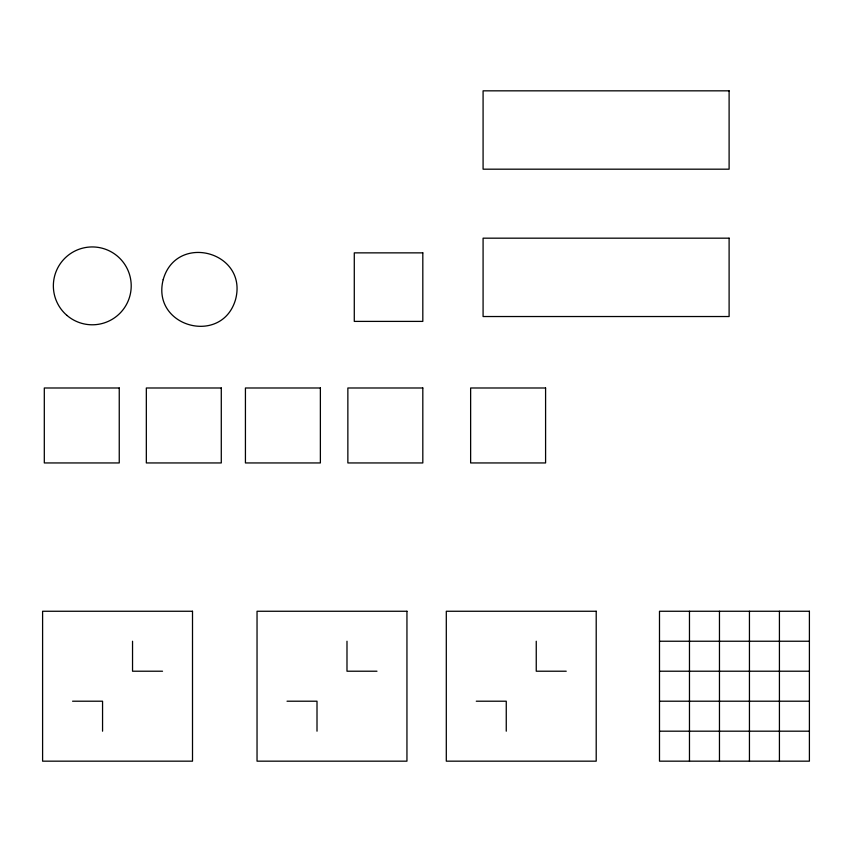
<?xml version="1.0" encoding="UTF-8"?>
<svg xmlns="http://www.w3.org/2000/svg" width="852" height="852" viewBox="0 0 852 852"><rect width="100%" height="100%" fill="white"/><g stroke="black" fill="none" stroke-linecap="round" stroke-linejoin="round"><path stroke-width="1.28" d="M659.491 641.236L809.4 641.236M162.53 671.216L132.539 671.216L132.539 641.236M376.967 671.216L346.988 671.216L346.988 641.236M566.229 671.216L536.249 671.216L536.249 641.236M659.491 671.216L809.4 671.216M72.58 701.207L102.559 701.207L102.559 731.186M287.028 701.207L317.008 701.207L317.008 731.186M476.279 701.207L506.258 701.207L506.258 731.186M659.491 701.207L809.4 701.207M659.491 731.186L809.4 731.186M779.42 611.257L779.42 761.166M749.441 611.257L749.441 761.166M719.461 611.257L719.461 761.166M689.47 611.257L689.47 761.166M163.179 279.669C151.049 327.157 222.436 346.285 235.674 299.095C247.804 251.606 176.417 232.479 163.179 279.669M729.11 90.834L483.084 90.834L483.084 169.186L729.11 169.186L729.11 90.834M729.11 238.177L483.084 238.177L483.084 316.529L729.11 316.529L729.11 238.177M422.816 252.863L354.283 252.863L354.283 321.396L422.816 321.396L422.816 252.863M119.248 387.99L44.304 387.99L44.304 462.945L119.248 462.945L119.248 387.99M221.286 387.99L146.331 387.99L146.331 462.945L221.286 462.945L221.286 387.99M320.373 387.99L245.429 387.99L245.429 462.945L320.373 462.945L320.373 387.99M422.816 387.99L347.861 387.99L347.861 462.945L422.816 462.945L422.816 387.99M545.589 387.99L470.634 387.99L470.634 462.945L545.589 462.945L545.589 387.99M192.509 611.257L42.6 611.257L42.6 761.166L192.509 761.166L192.509 611.257M406.947 611.257L257.038 611.257L257.038 761.166L406.947 761.166L406.947 611.257M596.208 611.257L446.299 611.257L446.299 761.166L596.208 761.166L596.208 611.257M809.4 611.257L659.491 611.257L659.491 761.166L809.4 761.166L809.4 611.257M66.914 315.389A38.926 38.926 0 0 0 130.537 293.077A38.926 38.926 0 0 0 79.396 249.135A38.926 38.926 0 0 0 66.914 315.389"/></g></svg>
